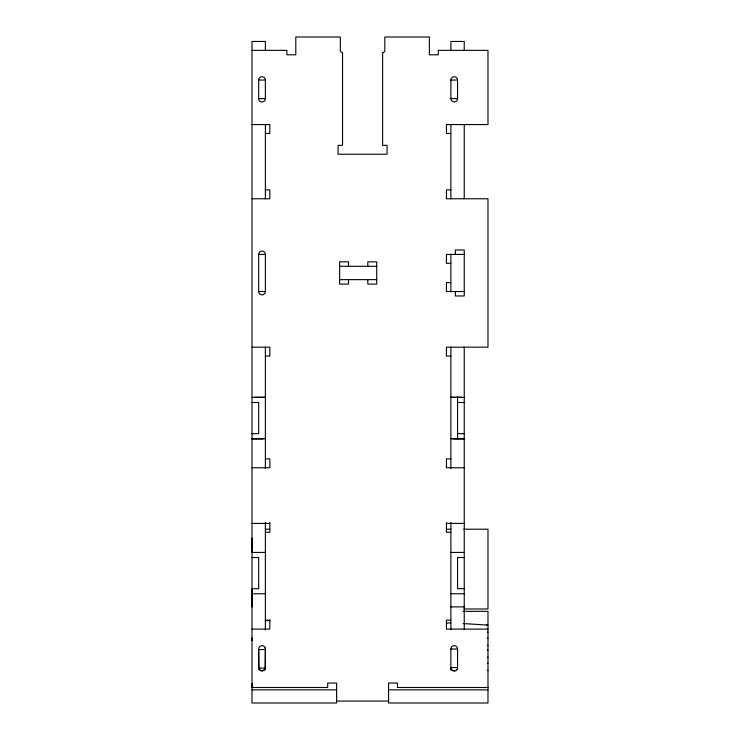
<?xml version="1.0" encoding="UTF-8"?>
<svg xmlns="http://www.w3.org/2000/svg" width="740" height="740" viewBox="0 0 740 740"><rect width="100%" height="100%" fill="white"/><g stroke="black" fill="none" stroke-linecap="round" stroke-linejoin="round"><path stroke-width="1.11" d="M252.016 683.658L252.016 687.488L327.7 687.488L327.7 683.038L336.608 683.038L336.608 703L252.016 703L252.016 41.449L265.373 41.449L265.373 50.681M252.016 640.646L252.016 638.01M252.016 606.893L252.016 588.254M252.016 551.892L252.016 538.119M265.29 668.71A2.47 2.47 0 0 1 265.077 669.274L262.034 670.893L258.935 669.173L258.695 649.554L265.373 649.554L265.124 669.173C263.958 671.43 260.23 671.467 258.991 669.274A2.47 2.47 0 0 1 258.695 668.1L258.695 648.999A3.339 3.339 0 0 1 262.034 645.659A3.339 3.339 0 0 1 265.373 648.999M457.561 668.1L457.32 669.173C456.127 671.393 452.427 671.476 451.178 669.274A2.47 2.47 0 0 1 450.882 668.1C451.058 671.208 455.868 671.837 457.264 669.274A2.47 2.47 0 0 0 457.561 668.1L457.561 648.999A3.339 3.339 0 0 0 454.221 645.659A3.339 3.339 0 0 0 450.882 648.999L450.882 669.774M252.016 50.357L286.889 50.357L286.889 54.806L295.796 54.806L295.796 37L340.317 37L340.317 50.357A2.229 2.229 0 0 0 342.546 52.586L342.546 145.336L338.088 145.336L338.088 154.244L387.066 154.244L387.066 145.336L382.617 145.336L382.617 52.586A2.229 2.229 0 0 0 384.837 50.357L384.837 37L429.367 37L429.367 54.806L438.265 54.806L438.265 50.357L487.984 50.357L487.984 124.561L446.433 124.561L446.433 133.468L450.882 133.468M258.695 80.04L265.373 80.04L265.373 98.587A3.339 3.339 0 0 1 262.034 101.926A3.339 3.339 0 0 1 258.695 98.587L258.695 80.04A3.339 3.339 0 0 1 262.034 76.701A3.339 3.339 0 0 1 265.373 80.04M450.882 80.04L457.561 80.04L457.561 98.587A3.339 3.339 0 0 1 454.221 101.926A3.339 3.339 0 0 1 450.882 98.587L450.882 80.04A3.339 3.339 0 0 1 454.221 76.701A3.339 3.339 0 0 1 457.561 80.04M258.695 98.587L265.373 98.587M450.882 98.587L457.561 98.587M252.016 124.561L269.822 124.561L269.822 133.468L265.373 133.468M265.373 189.865L269.822 189.865L269.822 198.764L252.016 198.764M450.882 189.865L446.433 189.865L446.433 198.764L487.984 198.764L487.984 347.18L446.433 347.18L446.433 356.079L450.882 356.079M258.695 254.421L265.373 254.421L265.373 291.523A3.339 3.339 0 0 1 262.034 294.862A3.339 3.339 0 0 1 258.695 291.523L258.695 254.421A3.339 3.339 0 0 1 262.034 251.082A3.339 3.339 0 0 1 265.373 254.421M464.239 254.421L446.433 254.421L446.433 263.329L450.882 263.329M339.577 266.289L376.679 266.289M339.577 279.646L376.679 279.646M450.882 282.615L446.433 282.615L446.433 291.523L464.239 291.523M258.695 291.523L265.373 291.523M252.016 347.18L269.822 347.18L269.822 356.079L265.373 356.079M254.236 397.223L265.373 397.223M450.882 397.223L462.01 397.223M252.016 397.408L265.373 397.408M450.882 397.408L464.239 397.408M252.016 402.495L258.695 402.495L258.695 433.659L252.016 433.659M457.561 402.495L464.239 402.495M457.561 433.659L464.239 433.659M252.016 438.746L265.373 438.746M450.882 438.746L464.239 438.746M252.016 438.931L263.144 438.931M453.111 438.931L464.239 438.931M265.373 458.856L269.822 458.856L269.822 467.763L252.016 467.763M450.882 458.856L446.433 458.856L446.433 467.763L464.239 467.763M252.016 523.411L269.822 523.411M446.433 523.411L464.239 523.411M265.373 529.211L269.822 529.211M446.433 529.211L451.049 529.211M463.749 529.211L487.984 529.211L487.984 608.983L463.925 608.983M265.373 532.319L269.822 532.319L269.822 522.533M450.882 532.319L446.433 532.319L446.433 522.533M252.016 552.429L265.373 552.429M450.882 552.429L464.239 552.429M252.016 557.516L258.695 557.516L258.695 588.679L252.016 588.679M464.239 557.516L457.561 557.516L457.561 588.679L464.239 588.679M252.016 593.767L265.373 593.767M450.882 593.767L464.239 593.767M450.882 606.893L464.239 606.893M463.129 611.342L487.984 611.342L487.984 703L388.555 703L388.555 683.038L397.454 683.038L397.454 687.488L487.984 687.488M265.373 620.194L269.822 620.194M450.882 620.194L446.433 620.194L446.433 629.102L487.984 629.102M265.373 620.62L269.822 620.62M252.016 629.102L269.822 629.102L269.822 619.843M450.882 648.999L457.561 648.999M450.882 667.554L457.561 667.554M258.695 668.1L265.373 668.1L265.373 647.324M252.016 689.846L336.608 689.846M388.555 689.846L487.984 689.846M336.608 701.067L388.555 701.067M463.203 623.57L486.716 624.995M464.239 50.681L464.239 41.449L450.882 41.449L450.882 50.681M464.239 124.561L464.239 198.764M464.239 347.18L464.239 629.157M457.561 397.047L457.561 439.227M455.331 254.421L455.331 249.972L464.239 249.972L464.239 295.972L455.331 295.972L455.331 291.523M450.882 124.561L450.882 198.764M450.882 254.421L450.882 291.523M450.882 347.18L450.882 468.429M450.882 522.431L450.882 629.398M367.808 266.289L367.808 261.84L376.716 261.84L376.716 284.104L367.808 284.104L367.808 279.646M348.512 266.289L348.512 261.84L339.605 261.84L339.605 284.104L348.512 284.104L348.512 279.646M265.373 124.561L265.373 198.764M265.373 347.18L265.373 468.429M265.373 522.348L265.373 629.832M487.346 645.373A4.449 0.777 0 0 1 487.984 645.363M487.984 663.28A4.449 0.758 0 0 1 487.364 663.271M487.984 650.127A4.449 0.758 0 0 1 487.364 650.118M487.336 632.21A4.449 0.777 0 0 1 487.984 632.201M487.318 670.449A4.449 0.814 0.1 0 1 487.984 670.44M487.318 657.296A4.449 0.814 0.1 0 1 487.984 657.287M487.984 638.204A4.449 0.795 0 0 1 487.318 638.204M487.984 625.05A4.449 0.795 0 0 1 486.68 625.023M446.433 623.598A4.449 0.768 0 0 1 450.882 622.821"/></g></svg>
